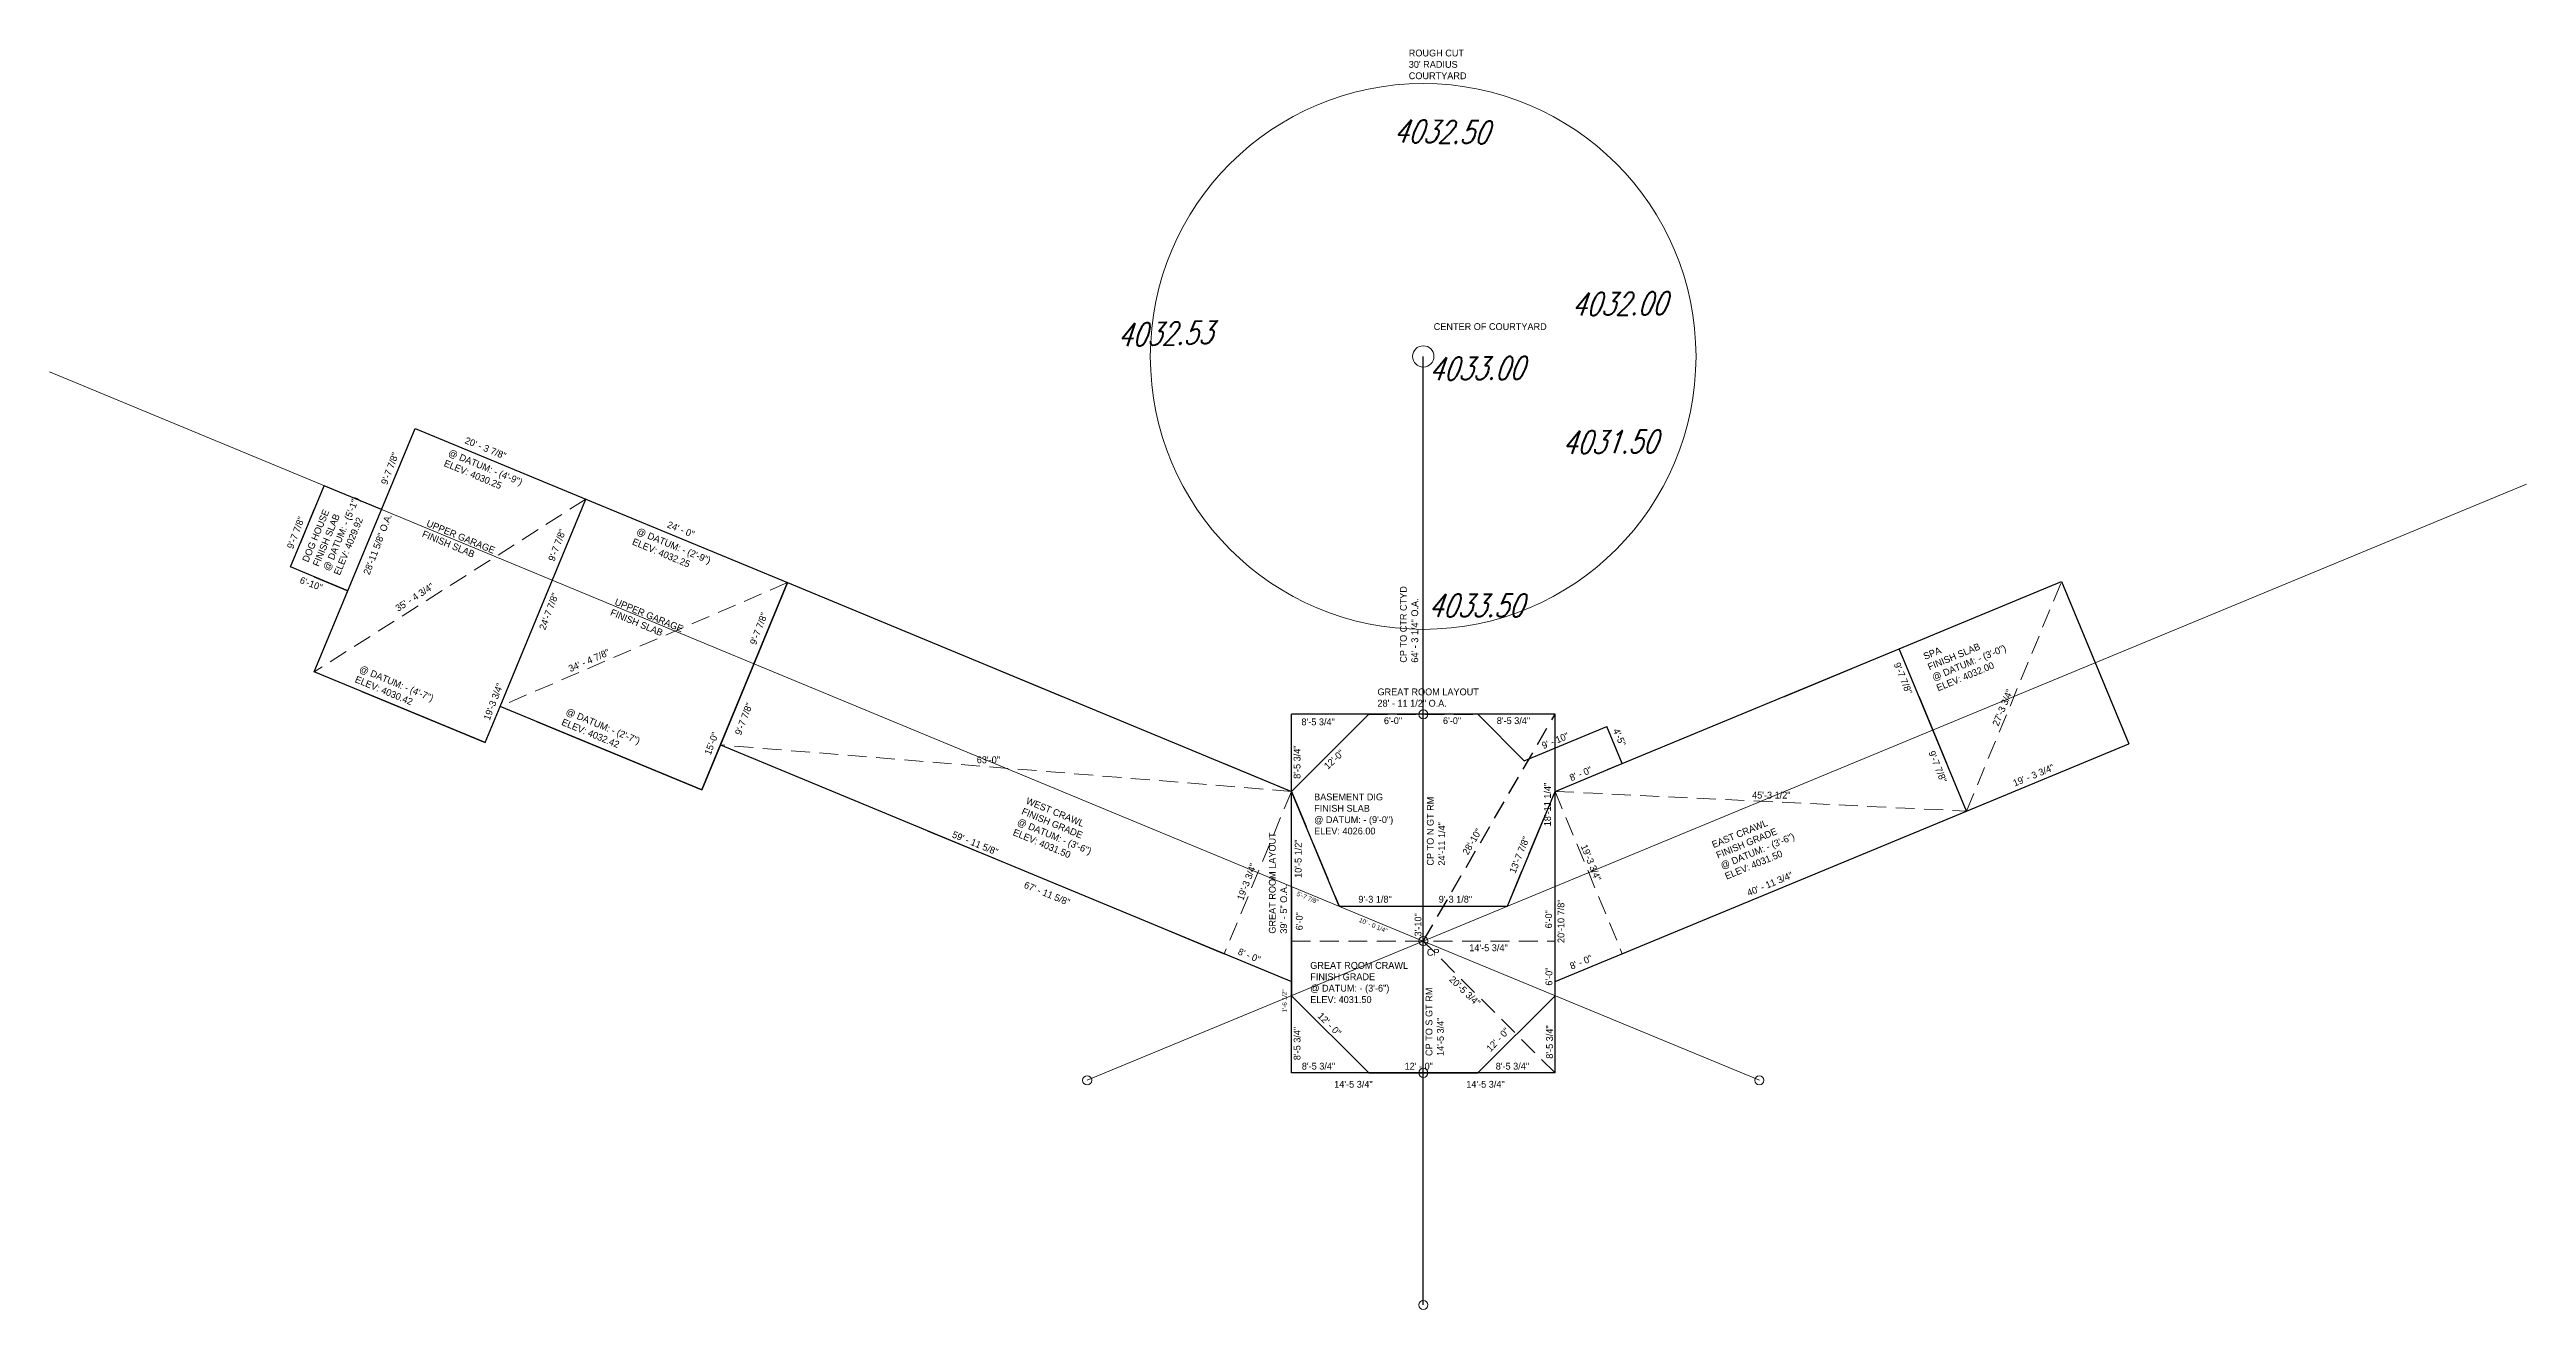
# Model space of a CAD drawing. Header units: inches. Extents: x 2305 to 5573, y 1312 to 2974.
import ezdxf

# ---------------------------------------------------------------- set-up
doc = ezdxf.new("R2010")
doc.units = ezdxf.units.IN
doc.header["$MEASUREMENT"] = 0
doc.linetypes.add('HIDDEN', pattern=[0.375, 0.25, -0.125])
for name, color, linetype, lineweight in [('BASEMENT DIG', 108, 'Continuous', 9), ('EAST WING LAYOUT', 4, 'Continuous', 9), ('GREAT ROOM LAYOUT', 3, 'Continuous', 9), ('GRID LAYOUT', 1, 'Continuous', 9), ('REFERENCE LINES', 6, 'Continuous', 9)]:
    doc.layers.add(name, color=color, linetype=linetype, lineweight=lineweight)
doc.layers.add('TEXT', color=250, linetype='Continuous')
doc.styles.add('EXIST', font='romans.shx', dxfattribs={"width": 0.75, "oblique": 20, "height": 12})

# ---------------------------------------------------------------- blocks, each defined once
blk = doc.blocks.new('F-LGPIN')
at = {"linetype": 'Continuous'}
blk.add_circle((0, 0), 0.0391, dxfattribs=at)

msp = doc.modelspace()

# ---------------------------------------------------------------- linework, layer by layer
at = {"color": 6}
msp.add_line((4117.3, 1317.9), (4117.3, 2569.2), dxfattribs=at)
at = {"color": 5, "linetype": 'HIDDEN', "lineweight": 20, "ltscale": 100}
msp.add_line((3012.6, 2381), (2654.2, 2153.1), dxfattribs=at)
at = {"color": 1, "linetype": 'HIDDEN', "lineweight": 20, "ltscale": 100}
msp.add_line((3278.7, 2270.8), (2899.3, 2107.6), dxfattribs=at)
at = {"color": 6, "linetype": 'HIDDEN', "lineweight": 20, "ltscale": 100}
for p, q in [((4834.1, 1969.4), (4959.5, 2272.2)), ((3943.5, 1995.4), (3190, 2056.7)), ((3943.5, 1995.4), (3854.8, 1781.3)), ((4291.2, 1995.4), (4379.9, 1781.3)), ((4291.2, 1995.4), (4834.1, 1969.4)), ((3943.5, 1797.9), (4291.2, 1797.9))]:
    msp.add_line(p, q, dxfattribs=at)
at = {"color": 3, "linetype": 'HIDDEN', "ltscale": 100}
for p, q in [((4117.3, 1797.9), (4291.2, 2097.2)), ((4291.2, 1624.1), (4117.3, 1797.9))]:
    msp.add_line(p, q, dxfattribs=at)
at = {"layer": 'BASEMENT DIG', "color": 108, "lineweight": 30}
for p, q in [((3943.5, 1995.4), (4045.3, 2097.2)), ((4189.3, 2097.2), (4250.6, 2035.9)), ((4250.6, 2035.9), (4359.6, 2081.1)), ((4379.9, 2032.1), (4359.6, 2081.1)), ((4291.2, 1995.4), (4379.9, 2032.1)), ((4006.2, 1844), (3943.5, 1995.4)), ((4228.4, 1844), (4291.2, 1995.4)), ((4006.2, 1844), (4228.4, 1844))]:
    msp.add_line(p, q, dxfattribs=at)
at = {"layer": 'BASEMENT DIG', "color": 108, "linetype": 'HIDDEN', "lineweight": 30, "ltscale": 100}
msp.add_line((4045.3, 2097.2), (4189.3, 2097.2), dxfattribs=at)
at = {"layer": 'EAST WING LAYOUT', "color": 4, "lineweight": 30}
for p, q in [((4379.9, 2032.1), (4745.4, 2183.5)), ((4291.2, 1744.5), (4834.1, 1969.4))]:
    msp.add_line(p, q, dxfattribs=at)
at = {"layer": 'EAST WING LAYOUT', "lineweight": 30}
msp.add_line((4834.1, 1969.4), (4745.4, 2183.5), dxfattribs=at)
at = {"layer": 'GREAT ROOM LAYOUT', "color": 3, "lineweight": 30}
for p, q in [((3943.5, 1624.1), (3943.5, 2097.2)), ((4291.2, 2097.2), (3943.5, 2097.2)), ((4291.2, 1624.1), (4291.2, 2097.2)), ((4291.2, 1624.1), (3943.5, 1624.1))]:
    msp.add_line(p, q, dxfattribs=at)
at = {"layer": 'GRID LAYOUT', "color": 5, "lineweight": 30}
for p, q in [((2654.2, 2153.1), (2787.3, 2474.3)), ((2787.3, 2474.3), (3012.6, 2381)), ((4745.4, 2183.5), (4959.5, 2272.2)), ((4959.5, 2272.2), (5048.2, 2058.1)), ((2879.5, 2059.8), (2654.2, 2153.1)), ((2716.9, 2127.2), (2879.5, 2059.8)), ((2879.5, 2059.8), (2899.3, 2107.6)), ((4834.1, 1969.4), (5048.2, 2058.1))]:
    msp.add_line(p, q, dxfattribs=at)
at = {"layer": 'GRID LAYOUT', "color": 7, "lineweight": 30}
for p, q in [((2622.9, 2291.6), (2667.2, 2398.6)), ((2742.9, 2367.3), (2667.2, 2398.6)), ((2698.6, 2260.2), (2622.9, 2291.6))]:
    msp.add_line(p, q, dxfattribs=at)
at = {"layer": 'GRID LAYOUT', "lineweight": 30}
for p, q in [((2635.8, 2322.9), (2654.2, 2367.3)), ((2654.2, 2278.6), (2698.6, 2260.2)), ((3165.4, 1997.4), (3278.7, 2270.8)), ((3552, 2157.5), (3640.7, 2120.8)), ((4594, 2120.8), (4682.7, 2157.5)), ((4808.1, 2032.1), (4771.4, 2120.8)), ((2947.2, 2087.8), (3165.4, 1997.4)), ((3854.8, 2032.1), (3943.5, 1995.4)), ((4291.2, 1995.4), (4379.9, 2032.1)), ((3463.3, 1943.4), (3552, 1906.7)), ((3943.5, 1869.9), (3943.5, 1725.9)), ((4291.2, 1725.9), (4291.2, 1869.9)), ((3766.1, 1818), (3854.8, 1781.3)), ((3943.5, 1725.9), (4045.3, 1624.1)), ((4189.3, 1624.1), (4291.2, 1725.9)), ((4045.3, 1624.1), (4189.3, 1624.1))]:
    msp.add_line(p, q, dxfattribs=at)
at = {"layer": 'GRID LAYOUT', "color": 1, "lineweight": 30}
for p, q in [((2899.3, 2107.6), (3012.6, 2381)), ((3012.6, 2381), (3278.7, 2270.8)), ((3165.4, 1997.4), (2899.3, 2107.6)), ((3190, 2056.7), (3165.4, 1997.4))]:
    msp.add_line(p, q, dxfattribs=at)
at = {"layer": 'GRID LAYOUT', "color": 4, "lineweight": 30}
for p, q in [((3278.7, 2270.8), (3190, 2056.7)), ((3278.7, 2270.8), (3943.5, 1995.4)), ((3190, 2056.7), (3943.5, 1744.5)), ((3943.5, 1744.5), (3943.5, 1725.9)), ((4291.2, 1725.9), (4291.2, 1744.5)), ((3943.5, 1725.9), (4045.3, 1624.1)), ((4189.3, 1624.1), (4291.2, 1725.9))]:
    msp.add_line(p, q, dxfattribs=at)
at = {"layer": 'GRID LAYOUT', "color": 4, "linetype": 'HIDDEN', "lineweight": 30, "ltscale": 200}
for p, q in [((4291.2, 1995.4), (4379.9, 2032.1)), ((3943.5, 1995.4), (4006.2, 1844)), ((4228.4, 1844), (4291.2, 1995.4)), ((4006.2, 1844), (4228.4, 1844))]:
    msp.add_line(p, q, dxfattribs=at)
at = {"layer": 'GRID LAYOUT', "color": 4, "linetype": 'HIDDEN', "lineweight": 30, "ltscale": 100}
msp.add_line((4045.3, 1624.1), (4189.3, 1624.1), dxfattribs=at)
at = {"layer": 'GRID LAYOUT', "color": 3}
msp.add_circle((4117.2, 2569.2), 360, dxfattribs=at)
at = {"layer": 'REFERENCE LINES', "color": 6, "linetype": 'Continuous', "lineweight": 20, "ltscale": 50}
for p, q in [((4117.3, 1797.9), (2304.8, 2548.7)), ((4117.3, 1797.9), (5572.9, 2400.9)), ((3673.9, 1614.3), (4117.3, 1797.9)), ((4560.8, 1614.3), (4117.3, 1797.9))]:
    msp.add_line(p, q, dxfattribs=at)
at = {"layer": 'REFERENCE LINES', "color": 6}
for centre in [(4117.3, 2097.2), (4117.3, 1797.9), (3673.9, 1614.3), (4117.3, 1624.1), (4560.8, 1614.3), (4117.3, 1317.9)]:
    msp.add_circle(centre, 6, dxfattribs=at)
at = {"layer": 'REFERENCE LINES'}
msp.add_circle((4117.3, 1797.9), 9.374856803373542e-13, dxfattribs=at)

# ---------------------------------------------------------------- block references
at = {"layer": 'REFERENCE LINES', "xscale": 359.9856000000019, "yscale": 359.9856000000002, "zscale": 359.9855999999982, "rotation": 4.367222222223363}
msp.add_blockref('F-LGPIN', (4117.3, 2569.2), dxfattribs=at)

# ---------------------------------------------------------------- texts
at = {"layer": 'BASEMENT DIG', "color": 5, "lineweight": 30, "char_height": 9, "width": 159.026, "attachment_point": 1}
for s, insert, rotation in [('20\' - 3 7/8"', (2855.3, 2463.3), 337.7748), ('@ DATUM: - (4\'-9")\\PELEV: 4030.25', (2833.5, 2447.1), 337.5), ('UPPER GARAGE\\PFINISH SLAB', (2804.7, 2353.9), 337.5), ('35\' - 4 3/4"', (2759.9, 2239.7), 33.0432), ('@ DATUM: - (4\'-7")\\PELEV: 4030.42', (2716.1, 2162), 337.5), ('19\' - 3 3/4"', (4894.2, 2009.9), 22.5)]:
    msp.add_mtext(s, dxfattribs=dict(at, insert=insert, rotation=rotation))
at = {"layer": 'BASEMENT DIG', "color": 7, "lineweight": 30, "insert": (2637.8, 2300.4), "char_height": 9, "width": 159.026, "attachment_point": 1, "rotation": 67.5}
msp.add_mtext('DOG HOUSE\\PFINISH SLAB\\P@ DATUM: - (5\'-1")\\PELEV: 4029.92', dxfattribs=at)
at = {"layer": 'BASEMENT DIG', "color": 1, "lineweight": 30, "char_height": 9, "width": 159.026, "attachment_point": 1}
for s, insert, rotation in [('@ DATUM: - (2\'-9")\\PELEV: 4032.25', (3081.9, 2343.6), 337.5), ('24\' - 0"', (3122.2, 2352.3), 337.7748), ('UPPER GARAGE\\PFINISH SLAB', (3053, 2250.3), 337.5), ('34\' - 4 7/8"', (2988.4, 2160.9), 23.4737), ('@ DATUM: - (2\'-7")\\PELEV: 4032.42', (2988.7, 2105.6), 337.5)]:
    msp.add_mtext(s, dxfattribs=dict(at, insert=insert, rotation=rotation))
at = {"layer": 'BASEMENT DIG', "color": 108, "lineweight": 30, "char_height": 9, "width": 159.026, "attachment_point": 1}
for s, insert, rotation in [('9\' - 10"', (4272.5, 2059.4), 22.5), ('4\'-5"', (4375.5, 2079.6), 293.8331), ('8\' - 0"', (4309.2, 2017), 22.5)]:
    msp.add_mtext(s, dxfattribs=dict(at, insert=insert, rotation=rotation))
at = {"layer": 'BASEMENT DIG', "color": 4, "lineweight": 30, "char_height": 9, "width": 159.026, "attachment_point": 1}
for s, insert, rotation in [('WEST CRAWL\\PFINISH GRADE\\P@ DATUM: - (3\'-6")\\PELEV: 4031.50', (3595.7, 1987.9), 337.5), ('59\' - 11 5/8"', (3498.2, 1943.4), 337.7748), ('EAST CRAWL\\PFINISH GRADE\\P@ DATUM: - (3\'-6")\\PELEV: 4031.50', (4496.9, 1928.8), 22.5), ('67\' - 11 5/8"', (3593, 1876.9), 337.7748), ('40\' - 11 3/4"', (4543.3, 1865.3), 22.5), ('8\' - 0"', (3875.3, 1789), 337.446), ('8\' - 0"', (4309.5, 1768.4), 22.5)]:
    msp.add_mtext(s, dxfattribs=dict(at, insert=insert, rotation=rotation))
at = {"layer": 'BASEMENT DIG', "lineweight": 30, "insert": (3973.3, 1992.6), "char_height": 9, "width": 159.026, "attachment_point": 1}
msp.add_mtext('BASEMENT DIG\\PFINISH SLAB\\P@ DATUM: - (9\'-0")\\PELEV: 4026.00', dxfattribs=at)
at = {"layer": 'BASEMENT DIG', "color": 6, "lineweight": 30, "char_height": 6, "width": 159.026, "attachment_point": 1, "rotation": 337.446}
for s, insert in [('5\'-7 7/8"', (3951.9, 1863.7)), ('10\' - 0 1/4"', (4034.2, 1829))]:
    msp.add_mtext(s, dxfattribs=dict(at, insert=insert))
at = {"layer": 'BASEMENT DIG', "color": 4, "lineweight": 30, "insert": (3968.2, 1770.3), "char_height": 9, "width": 159.026, "attachment_point": 1}
msp.add_mtext('GREAT ROOM CRAWL\\PFINISH GRADE\\P@ DATUM: - (3\'-6")\\PELEV: 4031.50', dxfattribs=at)
at = {"layer": 'GRID LAYOUT', "color": 3, "lineweight": 30, "insert": (4098.2, 2974), "char_height": 9, "width": 159.026, "attachment_point": 1}
msp.add_mtext("ROUGH CUT\\P30' RADIUS\\PCOURTYARD", dxfattribs=at)
at = {"layer": 'GRID LAYOUT', "color": 5, "lineweight": 30, "insert": (4776, 2177.2), "char_height": 9, "width": 159.026, "attachment_point": 1, "rotation": 22.5}
msp.add_mtext('SPA\\PFINISH SLAB\\P@ DATUM: - (3\'-0")\\PELEV: 4032.00', dxfattribs=at)
at = {"layer": 'REFERENCE LINES', "color": 6, "lineweight": 30, "char_height": 9, "width": 159.026, "attachment_point": 1}
for s, insert in [('CENTER OF COURTYARD', (4131.1, 2613.1)), ('63\'-0"', (3528.2, 2041.6)), ('45\'-3 1/2"', (4551.2, 1995)), ('CP', (4122.1, 1787.6)), ('14\'-5 3/4"', (4178, 1793.6))]:
    msp.add_mtext(s, dxfattribs=dict(at, insert=insert))
for s, insert, rotation in [('9\'-7 7/8"', (2741.8, 2402.3), 69.3022), ('9\'-7 7/8"', (2962.4, 2301.3), 69.3022), ('CP TO CTR CTYD\\P64\' - 3 1/4" O.A.', (4086.6, 2165.2), 90), ('9\'-7 7/8"', (3228.5, 2191.1), 69.3022), ('9\'-7 7/8"', (4746.2, 2166.7), 292.1788), ('19\'-3 3/4"', (2877.1, 2091.6), 69.3022), ('27\'-3 3/4"', (4867.8, 2084.2), 67.6808), ('9\'-7 7/8"', (3208.8, 2072.1), 69.3022), ('15\'-0"', (3168.6, 2045.8), 69.3022), ('9\'-7 7/8"', (4791.9, 2050.1), 292.1788), ('CP TO N GT RM\\P24\'-11 1/4"', (4122.1, 1897.5), 90), ('10\'-5 1/2"', (3947.8, 1881.3), 90), ('19\'-3 3/4"', (3871.2, 1853.9), 69.3022), ('19\'-3 3/4"', (4333.3, 1926.6), 292.1788), ('6\'-0"', (3949.2, 1812.1), 90), ('3\'-10"', (4105.9, 1804), 90), ('6\'-0"', (4278.3, 1814.7), 90), ('CP TO S GT RM\\P14\'-5 3/4"', (4120.4, 1646.3), 90), ('6\'-0"', (4278.6, 1739.1), 90)]:
    msp.add_mtext(s, dxfattribs=dict(at, insert=insert, rotation=rotation))
at = {"layer": 'REFERENCE LINES', "color": 7, "lineweight": 30, "char_height": 9, "width": 159.026, "attachment_point": 1}
for s, insert, rotation in [('9\'-7 7/8"', (2617.7, 2317.7), 69.3022), ('6\'-10"', (2637.3, 2279), 339.3022)]:
    msp.add_mtext(s, dxfattribs=dict(at, insert=insert, rotation=rotation))
at = {"layer": 'REFERENCE LINES', "color": 5, "lineweight": 30, "insert": (2718.5, 2283.5), "char_height": 9, "width": 159.026, "attachment_point": 1, "rotation": 69.3022}
msp.add_mtext('28\'-11 5/8" O.A.', dxfattribs=at)
at = {"layer": 'REFERENCE LINES', "color": 1, "lineweight": 30, "insert": (2950.4, 2210.8), "char_height": 9, "width": 159.026, "attachment_point": 1, "rotation": 69.3022}
msp.add_mtext('24\'-7 7/8"', dxfattribs=at)
at = {"layer": 'REFERENCE LINES', "color": 3, "lineweight": 30, "char_height": 9, "width": 159.026, "attachment_point": 1}
for s, insert in [('GREAT ROOM LAYOUT\\P28\' - 11 1/2" O.A.', (4056.9, 2131.2)), ('8\'-5 3/4"', (3956.6, 2091.6)), ('8\'-5 3/4"', (4214.3, 2093.2)), ('8\'-5 3/4"', (3957.1, 1637.4)), ('8\'-5 3/4"', (4212.9, 1637.4)), ('14\'-5 3/4"', (3999.8, 1613.5)), ('14\'-5 3/4"', (4174, 1613.5))]:
    msp.add_mtext(s, dxfattribs=dict(at, insert=insert))
at = {"layer": 'REFERENCE LINES', "color": 108, "lineweight": 30, "char_height": 9, "width": 159.026, "attachment_point": 1}
for s, insert in [('6\'-0"', (4065.4, 2093.2)), ('6\'-0"', (4143.3, 2093.2)), ('9\'-3 1/8"', (4031.7, 1857.6)), ('9\'-3 1/8"', (4137.7, 1857.6))]:
    msp.add_mtext(s, dxfattribs=dict(at, insert=insert))
at = {"layer": 'REFERENCE LINES', "color": 3, "lineweight": 30, "char_height": 9, "width": 159.026, "attachment_point": 1}
for s, insert, rotation in [('8\'-5 3/4"', (3946.3, 2012), 90), ('18\'-11 1/4"', (4276.7, 1949.4), 90), ('GREAT ROOM LAYOUT\\P39\' - 5" O.A.', (3913.6, 1807.7), 90), ('28\'-10"', (4168.4, 1915.3), 59.5919), ('20\'-10 7/8"', (4294.5, 1795.4), 90), ('20\'-5 3/4"', (4156.9, 1752.8), 316.193), ('8\'-5 3/4"', (3946.3, 1640.8), 90), ('8\'-5 3/4"', (4279.4, 1642.7), 90)]:
    msp.add_mtext(s, dxfattribs=dict(at, insert=insert, rotation=rotation))
at = {"layer": 'REFERENCE LINES', "color": 108, "lineweight": 30, "insert": (3985.3, 2030.5), "char_height": 9, "width": 159.026, "attachment_point": 1, "rotation": 42.6484}
msp.add_mtext('12\'-0"', dxfattribs=at)
at = {"layer": 'REFERENCE LINES', "color": 4, "lineweight": 30, "width": 159.026, "attachment_point": 1}
for s, insert, char_height, rotation in [('13\'-7 7/8"', (4230.5, 1889.8), 9, 68.2394), ('1\'-6 1/2"', (3931.3, 1703.8), 6, 90), ('12\' - 0"', (3983.5, 1704.6), 9, 315.0143), ('12\' - 0"', (4199.7, 1657.3), 9, 46.804)]:
    msp.add_mtext(s, dxfattribs=dict(at, insert=insert, char_height=char_height, rotation=rotation))
at = {"layer": 'REFERENCE LINES', "color": 4, "lineweight": 30, "insert": (4092.7, 1637.4), "char_height": 9, "width": 159.026, "attachment_point": 1}
msp.add_mtext('12\' - 0"', dxfattribs=at)
at = {"layer": 'TEXT', "color": 3, "lineweight": 30, "char_height": 30, "attachment_point": 1, "style": 'EXIST'}
for s, insert, rotation in [('4032.50', (4078.4, 2881.6), 359.1128), ('4032.00', (4312.7, 2653), 0.6792), ('4032.53', (3713.5, 2612.6), 1.5506), ('4033.00', (4124.5, 2567.7), 0.6792), ('4031.50', (4300.4, 2470.6), 0.6792)]:
    msp.add_mtext(s, dxfattribs=dict(at, insert=insert, rotation=rotation))
at = {"layer": 'TEXT', "color": 3, "lineweight": 30, "insert": (4123.8, 2255.6), "char_height": 30, "attachment_point": 1, "style": 'EXIST'}
msp.add_mtext('4033.50', dxfattribs=at)

doc.saveas('drawing.dxf')
